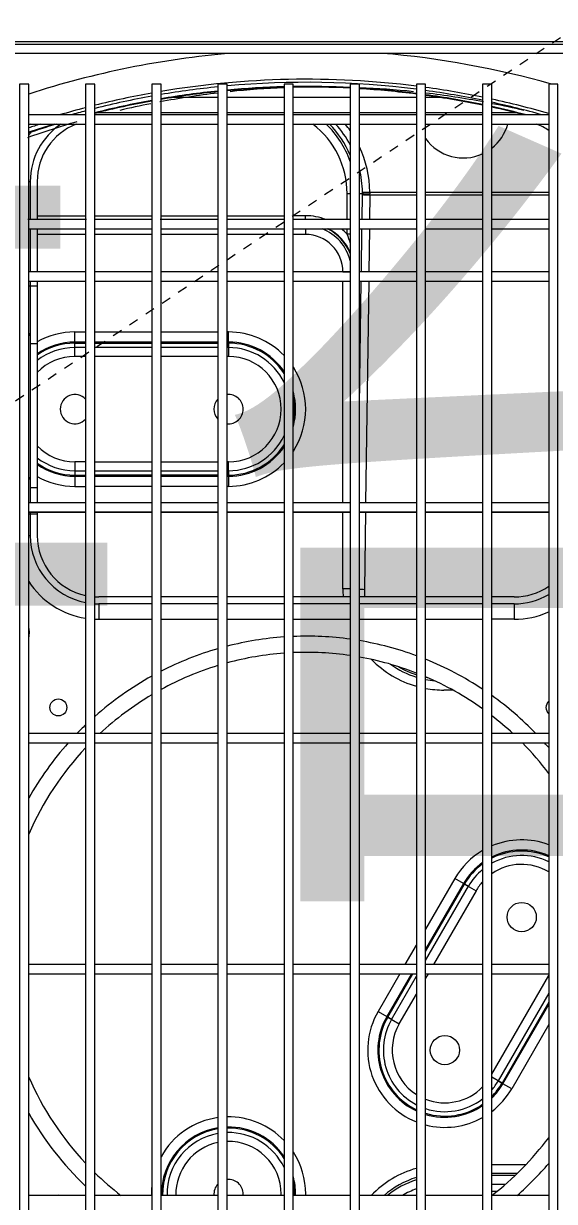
# Model space of a CAD drawing. Header units: millimetres. Extents: x 147619 to 200208, y -27981 to 8299.
# Drawn here: x 166958 to 167130.5, y -586.3 to -203.8 of the extents above; entities that cross this region are included whole.
import ezdxf

# ---------------------------------------------------------------- set-up
doc = ezdxf.new("R2010")
doc.units = ezdxf.units.MM
doc.linetypes.add('Dash', pattern=[6.35, 3.175, -3.175])
for name, color, linetype, lineweight in [('0-1', 7, 'Continuous', 5), ('A-DETL-WIDE', 7, 'Continuous', 80), ('G-IMPT', 7, 'Continuous', 5), ('M-EQPM', 7, 'Continuous', 5), ('M-EQPM-3', 7, 'Continuous', 80)]:
    doc.layers.add(name, color=color, linetype=linetype, lineweight=lineweight)
for name, color, linetype, lineweight, true_color in [('0-2', 7, 'Continuous', 5, 0x515151), ('G-ANNO-TEXT-1', 7, 'Continuous', 5, 0x515151), ('G-IMPT-2', 7, 'Continuous', 5, 0x666666), ('M-EQPM-HDLN-1', 7, 'Dash', 5, 0x515151)]:
    doc.layers.add(name, color=color, linetype=linetype, lineweight=lineweight, true_color=true_color)
doc.styles.add('黑体', font='', dxfattribs={"height": 200})
doc.styles.get('黑体').set_extended_font_data('SimHei')

# ---------------------------------------------------------------- blocks, each defined once
blk = doc.blocks.new('TJ空调外机 - TJ空调外机1800_1200-1400100-10-003 三层空调通风平面图')
at = {"layer": 'M-EQPM-HDLN-1'}
blk.add_line((900, 600), (-900, -600), dxfattribs=at)
blk = doc.blocks.new('YXQH_AR_B9-20_rvt-1-10-003 三层空调通风平面图')
at = {"layer": '0-2'}
blk.add_blockref('TJ空调外机 - TJ空调外机1800_1200-1400100-10-003 三层空调通风平面图', (166560.01, -590.02), dxfattribs=at)
at = {"layer": 'G-ANNO-TEXT-1', "insert": (166726.3, -267.29), "char_height": 200, "width": 737.5525, "attachment_point": 1, "style": '黑体'}
blk.add_mtext('平台', dxfattribs=at)
blk = doc.blocks.new('RUXYQ14BA - top_dwg-2991071-10-003 三层空调通风平面图')
at = {"layer": 'G-IMPT'}
for p, q in [((1303.1, 223.41), (893.27, 223.41)), ((1021.47, 203.41), (1002.97, 203.41)), ((1042.96, 203.41), (1024.47, 203.41)), ((1042.96, 204.07), (1025.72, 204.07)), ((1064.45, 204.07), (1045.96, 204.07)), ((1064.45, 203.41), (1045.96, 203.41)), ((1085.94, 204.07), (1067.45, 204.07)), ((1085.94, 203.41), (1067.45, 203.41)), ((1107.43, 204.07), (1088.94, 204.07)), ((1107.43, 203.41), (1088.94, 203.41)), ((1128.92, 204.07), (1110.43, 204.07)), ((1128.92, 203.41), (1110.43, 203.41)), ((1150.42, 204.07), (1131.92, 204.07)), ((1150.42, 203.41), (1131.92, 203.41)), ((1160.66, 204.07), (1153.41, 204.07)), ((1171.91, 203.41), (1153.41, 203.41)), ((1002.97, 200.42), (1021.47, 200.42)), ((1024.47, 200.42), (1042.96, 200.42)), ((1045.96, 200.42), (1064.45, 200.42)), ((1067.45, 200.42), (1085.94, 200.42)), ((1088.94, 200.42), (1107.43, 200.42)), ((1110.43, 200.42), (1128.92, 200.42)), ((1131.92, 200.42), (1150.42, 200.42)), ((1153.41, 200.42), (1171.91, 200.42)), ((1003.47, 181.83), (1003.47, 169.43)), ((1005.72, 181.83), (1005.72, 169.43)), ((1021.47, 169.43), (1002.97, 169.43)), ((1042.96, 169.43), (1024.47, 169.43)), ((1064.45, 169.43), (1045.96, 169.43)), ((1085.94, 169.43), (1067.45, 169.43)), ((1107.43, 169.43), (1088.94, 169.43)), ((1128.92, 169.43), (1110.43, 169.43)), ((1150.42, 169.43), (1131.92, 169.43)), ((1171.91, 169.43), (1153.41, 169.43)), ((1002.97, 166.43), (1021.47, 166.43)), ((1003.47, 166.43), (1003.47, 152.43)), ((1005.72, 166.43), (1005.72, 152.43)), ((1024.47, 166.43), (1042.96, 166.43)), ((1045.96, 166.43), (1064.45, 166.43)), ((1067.45, 166.43), (1085.94, 166.43)), ((1088.94, 166.43), (1107.43, 166.43)), ((1110.43, 166.43), (1128.92, 166.43)), ((1131.92, 166.43), (1150.42, 166.43)), ((1153.41, 166.43), (1171.91, 166.43)), ((1021.47, 152.43), (1002.97, 152.43)), ((1002.97, 149.44), (1021.47, 149.44)), ((1042.96, 152.43), (1024.47, 152.43)), ((1024.47, 149.44), (1042.96, 149.44)), ((1064.45, 152.43), (1045.96, 152.43)), ((1045.96, 149.44), (1064.45, 149.44)), ((1085.94, 152.43), (1067.45, 152.43)), ((1067.45, 149.44), (1085.94, 149.44)), ((1107.43, 152.43), (1088.94, 152.43)), ((1088.94, 149.44), (1107.43, 149.44)), ((1128.92, 152.43), (1110.43, 152.43)), ((1110.43, 149.44), (1128.92, 149.44)), ((1150.42, 152.43), (1131.92, 152.43)), ((1131.92, 149.44), (1150.42, 149.44)), ((1171.91, 152.43), (1153.41, 152.43)), ((1153.41, 149.44), (1171.91, 149.44)), ((1021.47, 127.86), (1018, 127.86)), ((1042.96, 127.86), (1024.47, 127.86)), ((1064.45, 127.86), (1045.96, 127.86)), ((1067.9, 127.86), (1067.45, 127.86)), ((1018, 87.87), (1021.47, 87.87)), ((1024.47, 87.87), (1042.96, 87.87)), ((1045.96, 87.87), (1064.45, 87.87)), ((1067.45, 87.87), (1067.9, 87.87)), ((1021.47, 77.46), (1002.97, 77.46)), ((1042.96, 77.46), (1024.47, 77.46)), ((1064.45, 77.46), (1045.96, 77.46)), ((1085.94, 77.46), (1067.45, 77.46)), ((1107.43, 77.46), (1088.94, 77.46)), ((1128.92, 77.46), (1110.43, 77.46)), ((1150.42, 77.46), (1131.92, 77.46)), ((1171.91, 77.46), (1153.41, 77.46)), ((1002.97, 74.47), (1021.47, 74.47)), ((1024.47, 74.47), (1042.96, 74.47)), ((1045.96, 74.47), (1064.45, 74.47)), ((1067.45, 74.47), (1085.94, 74.47)), ((1088.94, 74.47), (1107.43, 74.47)), ((1110.43, 74.47), (1128.92, 74.47)), ((1131.92, 74.47), (1150.42, 74.47)), ((1153.41, 74.47), (1171.91, 74.47)), ((1042.96, 46.88), (1025.72, 46.88)), ((1064.45, 46.88), (1045.96, 46.88)), ((1085.94, 46.88), (1067.45, 46.88)), ((1107.43, 46.88), (1088.94, 46.88)), ((1128.92, 46.88), (1110.43, 46.88)), ((1150.42, 46.88), (1131.92, 46.88)), ((1160.66, 46.88), (1153.41, 46.88)), ((1042.96, 44.63), (1025.72, 44.63)), ((1064.45, 44.63), (1045.96, 44.63)), ((1085.94, 44.63), (1067.45, 44.63)), ((1107.43, 44.63), (1088.94, 44.63)), ((1128.92, 44.63), (1110.43, 44.63)), ((1150.42, 44.63), (1131.92, 44.63)), ((1160.66, 44.63), (1153.41, 44.63)), ((1021.47, 2.49), (1002.97, 2.49)), ((1042.96, 2.49), (1024.47, 2.49)), ((1064.45, 2.49), (1045.96, 2.49)), ((1085.94, 2.49), (1067.45, 2.49)), ((1107.43, 2.49), (1088.94, 2.49)), ((1128.92, 2.49), (1110.43, 2.49)), ((1150.42, 2.49), (1131.92, 2.49)), ((1171.91, 2.49), (1153.41, 2.49)), ((1002.97, -0.5), (1021.47, -0.5)), ((1024.47, -0.5), (1042.96, -0.5)), ((1045.96, -0.5), (1064.45, -0.5)), ((1067.45, -0.5), (1085.94, -0.5)), ((1088.94, -0.5), (1107.43, -0.5)), ((1110.43, -0.5), (1128.92, -0.5)), ((1131.92, -0.5), (1150.42, -0.5)), ((1153.41, -0.5), (1171.91, -0.5)), ((1131.92, -71.12), (1145.81, -47.07)), ((1021.47, -72.48), (1002.97, -72.48)), ((1042.96, -72.48), (1024.47, -72.48)), ((1064.45, -72.48), (1045.96, -72.48)), ((1085.94, -72.48), (1067.45, -72.48)), ((1107.43, -72.48), (1088.94, -72.48)), ((1128.92, -72.48), (1110.43, -72.48)), ((1150.42, -72.48), (1131.92, -72.48)), ((1171.91, -72.48), (1153.41, -72.48)), ((1002.97, -75.47), (1021.47, -75.47)), ((1024.47, -75.47), (1042.96, -75.47)), ((1045.96, -75.47), (1064.45, -75.47)), ((1067.45, -75.47), (1085.94, -75.47)), ((1088.94, -75.47), (1107.43, -75.47)), ((1110.43, -75.47), (1128.92, -75.47)), ((1120.86, -90.28), (1128.92, -76.31)), ((1131.92, -75.47), (1150.42, -75.47)), ((1153.41, -75.47), (1171.91, -75.47)), ((1171.91, -81.83), (1155.48, -110.28)), ((1153.41, -140.26), (1161.72, -140.26)), ((1021.47, -147.45), (1002.97, -147.45)), ((1042.96, -147.45), (1024.47, -147.45)), ((1064.45, -147.45), (1045.96, -147.45)), ((1085.94, -147.45), (1067.45, -147.45)), ((1107.43, -147.45), (1088.94, -147.45)), ((1128.92, -147.45), (1110.43, -147.45)), ((1150.42, -147.45), (1131.92, -147.45)), ((1171.91, -147.45), (1153.41, -147.45))]:
    blk.add_line(p, q, dxfattribs=at)
at = {"layer": 'G-IMPT', "flags": 128}
for points in [[(999.98, 213.41), (999.98, -361.36), (1002.97, -361.36), (1002.97, 213.41)], [(1021.47, 213.41), (1021.47, -361.36), (1024.47, -361.36), (1024.47, 213.41)], [(1042.96, 213.41), (1042.96, -361.36), (1045.96, -361.36), (1045.96, 213.41)], [(1064.45, 213.41), (1064.45, -361.36), (1067.45, -361.36), (1067.45, 213.41)], [(1085.94, 213.41), (1085.94, -361.36), (1088.94, -361.36), (1088.94, 213.41)], [(1110.43, 213.41), (1107.43, 213.41), (1107.43, -361.36), (1110.43, -361.36)], [(1131.92, 213.41), (1128.92, 213.41), (1128.92, -361.36), (1131.92, -361.36)], [(1153.41, 213.41), (1150.42, 213.41), (1150.42, -361.36), (1153.41, -361.36)], [(1174.91, 213.41), (1171.91, 213.41), (1171.91, -361.36), (1174.91, -361.36)]]:
    blk.add_lwpolyline(points, close=True, dxfattribs=at)
for points in [[(1003.47, 149.44), (1003.47, 147.91), (1003.47, 129.06), (1003.47, 82.37), (1003.47, 77.46)], [(1005.72, 149.44), (1005.72, 147.91), (1005.72, 129.06), (1005.72, 82.37), (1005.72, 77.46)], [(1003.47, 74.47), (1003.47, 73.8), (1003.47, 66.87)], [(1005.72, 74.47), (1005.72, 73.8), (1005.72, 66.87)]]:
    blk.add_lwpolyline(points, dxfattribs=at)
at = {"layer": 'G-IMPT'}
for centre, radius in [((1012.61, 11), 2.75), ((1163.12, -57.07), 4.75), ((1163.12, -57.07), 4.75), ((1138.17, -100.28), 4.75), ((1138.17, -100.28), 4.75)]:
    blk.add_circle(centre, radius, dxfattribs=at)
for centre, radius, start, end in [((1093.23, -68.44), 292.88, 94.8137, 107.949), ((1093.23, -68.44), 292.88, 74.2264, 85.1863), ((1093.23, -68.44), 281.09, 95.8772, 99.6824), ((1093.23, -68.44), 280.89, 95.8814, 99.6893), ((1093.23, -68.44), 281.09, 91.4863, 95.263), ((1093.23, -68.44), 280.89, 91.4874, 95.2668), ((1093.23, -68.44), 281.09, 87.1042, 90.8749), ((1093.23, -68.44), 280.89, 87.1021, 90.8755), ((1093.23, -68.44), 281.09, 82.705, 86.492), ((1093.23, -68.44), 280.89, 82.6998, 86.4895), ((1093.23, -68.44), 281.09, 100.303, 104.1608), ((1093.23, -68.44), 280.89, 100.3105, 104.1711), ((1093.23, -68.44), 281.09, 78.262, 82.0883), ((1093.23, -68.44), 280.89, 78.2536, 82.0826), ((1025.72, 181.83), 22.24, 90, 91.5474), ((1093.23, -68.44), 281.09, 75.277, 77.637), ((1093.23, -68.44), 280.89, 75.433, 77.628), ((1160.66, 181.83), 22.24, 88.1969, 90), ((1093.23, -68.44), 280.89, 106.828, 108.7434), ((1093.23, -68.44), 281.09, 106.9623, 108.7296), ((1025.72, 181.83), 22.24, 123.2991, 180), ((1025.72, 181.83), 19.99, 111.5893, 180), ((1077.89, 177.88), 31.33, 19.4353, 46.0078), ((1144.17, 204.42), 14.99, 308.0731, 344.5217), ((1144.17, 204.42), 14.99, 308.0731, 344.5217), ((1160.66, 181.83), 19.99, 55.7711, 68.4107), ((1144.17, 204.42), 14.99, 215.2475, 294.6243), ((1144.17, 204.42), 14.99, 215.2475, 294.6243), ((1092.89, 152.44), 14.99, 14.0078, 68.9277), ((1018, 107.87), 19.99, 90, 127.8733), ((1067.9, 107.87), 19.99, 25.4851, 90), ((1018, 107.87), 4.75, 43.0404, 316.9596), ((1018, 107.87), 4.75, 43.0404, 316.9596), ((1067.9, 107.87), 4.75, 136.5093, 223.4907), ((1067.9, 107.87), 4.75, 136.5093, 223.4907), ((1067.9, 107.87), 4.75, 0, 95.3884), ((1067.9, 107.87), 4.75, 0, 95.3884), ((1067.9, 107.87), 4.75, 264.6116, 0), ((1067.9, 107.87), 4.75, 264.6116, 0), ((1067.9, 107.87), 19.99, 270, 334.5149), ((1018, 107.87), 19.99, 232.1267, 270), ((1025.72, 66.87), 22.24, 180, 258.9882), ((1025.72, 66.87), 19.99, 180, 257.7311), ((1160.66, 66.87), 19.99, 270, 304.2289), ((1025.72, 66.87), 19.99, 266.4167, 270), ((1160.66, 66.87), 22.24, 270, 300.3724), ((1025.72, 66.87), 22.24, 266.7794, 270), ((998.23, 35.38), 5, 0, 18.1949), ((998.23, 35.38), 5, 341.8051, 0), ((1093.19, -69.57), 98.46, 94.221, 105.1544), ((1093.19, -69.57), 98.46, 81.6818, 92.4729), ((1093.19, -69.57), 98.46, 68.7189, 79.914), ((1093.19, -69.57), 98.46, 106.9704, 118.6655), ((1137.87, 49.48), 29.99, 234.6558, 252.6504), ((1093.19, -69.57), 98.46, 54.4637, 66.8337), ((1137.87, 49.48), 29.99, 258.5682, 264.2038), ((1093.19, -69.57), 98.46, 120.674, 132.95), ((1173.77, 11), 2.75, 132.565, 227.435), ((1093.19, -69.57), 98.46, 47.05, 52.2893), ((1093.19, -69.57), 98.46, 136.7546, 156.383), ((1093.19, -69.57), 98.46, 36.9183, 44.5468), ((1163.12, -57.07), 19.99, 63.9244, 119.0415), ((1163.12, -57.07), 19.99, 129.4528, 150), ((1138.17, -100.28), 19.99, 150, 242.4515), ((1093.19, -69.57), 98.46, 203.617, 223.2454), ((1138.17, -100.28), 19.99, 319.6851, 330), ((1138.17, -100.28), 19.99, 251.79, 307.7705), ((1067.9, -147.03), 19.99, 99.9217, 181.1835), ((1067.9, -147.03), 19.99, 25.4851, 91.278), ((1093.19, -69.57), 98.46, 307.7308, 323.0817), ((1093.19, -69.57), 98.46, 225.7357, 232.2692), ((1067.9, -147.03), 4.75, 136.5093, 184.9891), ((1067.9, -147.03), 4.75, 136.5093, 184.9891), ((1067.9, -147.03), 4.75, 0, 95.3884), ((1067.9, -147.03), 4.75, 0, 95.3884), ((1137.87, -170.25), 29.99, 107.3496, 130.4861), ((1012.61, -150.15), 2.75, 79.8641, 100.1359), ((1067.9, -147.03), 4.75, 355.0109, 0), ((1067.9, -147.03), 4.75, 355.0109, 0)]:
    blk.add_arc(centre, radius, start, end, dxfattribs=at)
at = {"layer": 'G-IMPT-2'}
for p, q in [((1064.45, 209.07), (1049.8, 209.07)), ((1085.94, 209.07), (1067.45, 209.07)), ((1107.43, 209.07), (1088.94, 209.07)), ((1128.92, 209.07), (1110.43, 209.07)), ((1136.67, 209.07), (1131.92, 209.07)), ((1025.72, 204.21), (1025.72, 204.07)), ((1160.66, 204.23), (1160.66, 204.07)), ((1003.5, 200.42), (1002.97, 200.24)), ((1002.97, 181.83), (1003.47, 181.83)), ((1111.28, 169.43), (1111.39, 177.52)), ((1113.81, 178.37), (1128.92, 178.37)), ((1131.92, 178.37), (1150.42, 178.37)), ((1150.42, 177.39), (1131.92, 177.39)), ((1153.41, 178.37), (1171.91, 178.37)), ((1171.91, 177.39), (1153.41, 177.39)), ((1005.72, 170.69), (1021.47, 170.69)), ((1024.47, 170.69), (1042.96, 170.69)), ((1045.96, 170.69), (1064.45, 170.69)), ((1067.45, 170.69), (1085.94, 170.69)), ((1021.47, 164.59), (1005.72, 164.59)), ((1042.96, 164.59), (1024.47, 164.59)), ((1064.45, 164.59), (1045.96, 164.59)), ((1085.94, 164.59), (1067.45, 164.59)), ((1111.04, 152.43), (1111.24, 166.43)), ((1113.65, 166.43), (1113.46, 152.43)), ((1105.04, 77.46), (1105.04, 149.44)), ((1110.43, 108.98), (1111, 149.44)), ((1113.42, 149.44), (1112.41, 77.46)), ((1024.47, 132.94), (1042.96, 132.94)), ((1045.96, 132.94), (1064.45, 132.94)), ((1005.72, 129.06), (1003.47, 129.06)), ((1042.96, 129.65), (1024.47, 129.65)), ((1024.47, 129.3), (1042.96, 129.3)), ((1064.45, 129.65), (1045.96, 129.65)), ((1045.96, 129.3), (1064.45, 129.3)), ((1042.96, 124.97), (1024.47, 124.97)), ((1064.45, 124.97), (1045.96, 124.97)), ((1024.47, 90.76), (1042.96, 90.76)), ((1045.96, 90.76), (1064.45, 90.76)), ((1042.96, 86.43), (1024.47, 86.43)), ((1024.47, 86.08), (1042.96, 86.08)), ((1064.45, 86.43), (1045.96, 86.43)), ((1045.96, 86.08), (1064.45, 86.08)), ((1005.72, 82.37), (1003.47, 82.37)), ((1042.96, 82.8), (1024.47, 82.8)), ((1064.45, 82.8), (1045.96, 82.8)), ((1112.36, 74.47), (1112.01, 49.35)), ((1002.97, 66.87), (1003.47, 66.87)), ((1045.96, 39.63), (1064.45, 39.63)), ((1067.45, 39.63), (1085.94, 39.63)), ((1088.94, 39.63), (1107.43, 39.63)), ((1110.43, 39.63), (1128.92, 39.63)), ((1131.92, 39.63), (1150.42, 39.63)), ((1140.72, 16.65), (1137.87, 16.65)), ((1144.26, -46.18), (1131.92, -67.54)), ((1125.28, -72.48), (1128.92, -66.15)), ((1127.34, -75.47), (1119.31, -89.39)), ((1132.74, -75.47), (1131.92, -76.89)), ((1153.41, -108.09), (1171.91, -76.06)), ((1153.41, -137.43), (1164.54, -137.43)), ((1160.96, -141), (1153.41, -141)), ((1153.41, -143.79), (1157.9, -143.79)), ((1155.02, -146.2), (1153.41, -146.2))]:
    blk.add_line(p, q, dxfattribs=at)
at = {"layer": 'G-IMPT-2', "flags": 128}
for points in [[(893.27, 223.41), (893.27, 227.21), (1303.1, 227.21), (1303.1, 223.41)], [(1106.38, 169.43), (1106.38, 177.88), (1107.43, 177.88)], [(1110.43, 177.88), (1111.4, 177.88), (1111.4, 178.34), (1113.81, 178.37), (1113.81, 177.8)], [(1128.92, 177.39), (1113.81, 177.39), (1113.7, 169.43)], [(1092.89, 169.43), (1092.89, 170.69), (1088.94, 170.69)], [(1092.89, 166.43), (1092.89, 164.59), (1088.94, 164.59)], [(1107.43, 164.73), (1106.38, 164.73), (1106.38, 166.43)], [(1105.04, 152.43), (1105.04, 152.44), (1107.45, 152.44)], [(1002.97, 147.91), (1003.47, 147.91), (1005.72, 147.91)], [(1018, 127.86), (1018, 129.65), (1018, 132.94), (1021.47, 132.94)], [(1067.9, 127.86), (1067.9, 129.65), (1067.9, 132.94), (1067.45, 132.94)], [(1021.47, 129.65), (1018, 129.65), (1018, 129.3)], [(1021.47, 124.97), (1018, 124.97), (1018, 129.3), (1021.47, 129.3)], [(1067.9, 129.3), (1067.9, 129.65), (1067.45, 129.65)], [(1067.45, 129.3), (1067.9, 129.3), (1067.9, 124.97), (1067.45, 124.97)], [(1021.47, 90.76), (1018, 90.76), (1018, 86.43), (1021.47, 86.43)], [(1067.45, 86.43), (1067.9, 86.43), (1067.9, 90.76), (1067.45, 90.76)], [(1018, 87.87), (1018, 86.08), (1018, 82.8), (1021.47, 82.8)], [(1018, 86.43), (1018, 86.08), (1021.47, 86.08)], [(1067.9, 87.87), (1067.9, 86.08), (1067.9, 82.8), (1067.45, 82.8)], [(1067.45, 86.08), (1067.9, 86.08), (1067.9, 86.43)], [(1005.72, 73.8), (1003.47, 73.8), (1002.97, 73.8)], [(1107.43, 49.48), (1105.04, 49.48), (1105.04, 74.47)], [(1025.72, 44.63), (1025.72, 39.63), (1042.96, 39.63)], [(1160.66, 44.63), (1160.66, 39.63), (1153.41, 39.63)], [(1131.92, -68.23), (1144.56, -46.35), (1144.26, -46.18), (1141.41, -44.53), (1131.92, -60.96)], [(1145.81, -47.07), (1144.56, -46.35), (1148.31, -48.51), (1134.47, -72.48)], [(1123.54, -75.47), (1116.46, -87.75), (1119.31, -89.39), (1119.61, -89.56), (1127.74, -75.47)], [(1120.86, -90.28), (1119.61, -89.56), (1123.36, -91.73), (1128.92, -82.08)], [(1171.91, -84.72), (1156.73, -111), (1157.03, -111.17)], [(1171.91, -91.99), (1159.88, -112.82), (1157.03, -111.17), (1171.91, -85.41)], [(1155.48, -110.28), (1156.73, -111), (1153.41, -109.08)]]:
    blk.add_lwpolyline(points, dxfattribs=at)
at = {"layer": 'G-IMPT-2'}
for centre, radius, start, end in [((1093.23, -68.44), 283.44, 82.7659, 99.6013), ((1093.23, -68.44), 283.44, 100.2166, 104.0409), ((1093.23, -68.44), 282.44, 95.8489, 99.6356), ((1093.23, -68.44), 282.44, 82.7401, 95.2377), ((1093.23, -68.44), 283.44, 78.3608, 82.1544), ((1093.23, -68.44), 282.44, 78.319, 82.1264), ((1093.23, -68.44), 282.44, 100.2532, 104.0916), ((1093.23, -68.44), 283.44, 73.8847, 77.7412), ((1093.23, -68.44), 282.44, 74.2667, 77.6971), ((1093.23, -68.44), 283.44, 104.6666, 106.4353), ((1093.23, -68.44), 282.44, 104.7197, 105.7333), ((1093.23, -68.44), 282.44, 107.8398, 108.6366), ((1077.89, 177.88), 28.49, 0, 52.2886), ((1077.89, 177.88), 32.06, 22.8664, 44.6644), ((1077.89, 177.88), 33.51, 28.163, 42.2669), ((1077.89, 177.88), 35.92, 34.6773, 38.8579), ((1025.72, 181.83), 27.24, 144.177, 146.6015), ((1077.89, 177.88), 35.92, 0.7849, 25.0623), ((1077.89, 177.88), 33.51, 0.7849, 13.8082), ((1092.89, 152.44), 18.25, 68.5796, 90), ((1092.89, 152.44), 12.16, 0, 90), ((1092.89, 152.44), 15.73, 22.3389, 62.8168), ((1092.89, 152.44), 15.84, 23.2747, 62.0628), ((1092.89, 152.44), 18.25, 42.3168, 50.0509), ((1080.41, 153.41), 28.33, 16.7332, 23.5451), ((1018, 107.87), 25.07, 90, 119.3113), ((1067.9, 107.87), 25.07, 43.9592, 90), ((1018, 107.87), 21.78, 90, 124.2976), ((1018, 107.87), 21.43, 90, 124.9313), ((1067.9, 107.87), 21.78, 34.0499, 90), ((1067.9, 107.87), 21.43, 32.6549, 90), ((1018, 107.87), 17.11, 90, 135.8465), ((1067.9, 107.87), 17.11, 270, 90), ((1067.9, 107.87), 25.07, 327.0819, 32.9181), ((1067.9, 107.87), 21.78, 345.0675, 14.9325), ((1067.9, 107.87), 21.43, 349.0638, 10.9362), ((1018, 107.87), 17.11, 224.1535, 270), ((1067.9, 107.87), 21.43, 270, 327.3451), ((1067.9, 107.87), 21.78, 270, 325.9501), ((1018, 107.87), 21.43, 235.0687, 270), ((1018, 107.87), 21.78, 235.7024, 270), ((1067.9, 107.87), 25.07, 270, 316.0408), ((1018, 107.87), 25.07, 240.6887, 270), ((1025.72, 66.87), 27.24, 213.3985, 261.0273), ((1137.87, 49.48), 32.83, 180, 184.5411), ((1025.72, 66.87), 27.24, 267.3708, 270), ((1160.66, 66.87), 27.24, 270, 294.3836), ((1093.19, -69.57), 103.71, 94.0071, 104.3706), ((1093.19, -69.57), 103.71, 82.1055, 92.3477), ((1093.19, -69.57), 103.71, 69.8439, 80.4293), ((1093.19, -69.57), 103.71, 106.0877, 117.0921), ((1137.87, 49.48), 32.83, 224.2121, 254.1916), ((1137.87, 49.48), 29.25, 239.6167, 252.2004), ((1093.19, -69.57), 103.71, 56.5089, 68.0687), ((1093.19, -69.57), 103.71, 118.9691, 131.5023), ((1137.87, 49.48), 29.25, 258.2771, 259.2429), ((1137.87, 49.48), 32.83, 259.5681, 270), ((1093.19, -69.57), 103.71, 44.02, 54.4986), ((1093.19, -69.57), 103.71, 133.7542, 135.98), ((1093.19, -69.57), 103.71, 138.2413, 150.4446), ((1093.19, -69.57), 103.71, 40.6207, 41.7587), ((1163.12, -57.07), 25.07, 69.4812, 112.7745), ((1163.12, -57.07), 25.07, 120.4455, 150), ((1163.12, -57.07), 21.78, 66.2058, 116.4597), ((1163.12, -57.07), 21.43, 65.797, 116.9213), ((1163.12, -57.07), 21.78, 125.6793, 150), ((1163.12, -57.07), 21.43, 126.3467, 150), ((1163.12, -57.07), 17.11, 59.0891, 124.5642), ((1163.12, -57.07), 17.11, 137.9561, 150), ((1138.17, -100.28), 25.07, 150, 248.3578), ((1138.17, -100.28), 21.78, 150, 244.8803), ((1138.17, -100.28), 21.43, 150, 244.4456), ((1138.17, -100.28), 17.11, 150, 237.2812), ((1138.17, -100.28), 17.11, 248.5792, 315.7104), ((1138.17, -100.28), 21.43, 315.3306, 330), ((1138.17, -100.28), 21.78, 314.4165, 330), ((1138.17, -100.28), 25.07, 307.4477, 330), ((1138.17, -100.28), 21.43, 253.0543, 304.839), ((1138.17, -100.28), 21.78, 253.3316, 304.2074), ((1093.19, -69.57), 103.71, 209.5554, 226.2458), ((1067.9, -147.03), 25.07, 97.8974, 151.0471), ((1067.9, -147.03), 25.07, 43.9592, 91.0191), ((1138.17, -100.28), 25.07, 255.5701, 299.237), ((1067.9, -147.03), 21.78, 99.0995, 181.0863), ((1067.9, -147.03), 21.43, 99.2478, 181.1038), ((1067.9, -147.03), 21.78, 34.0499, 91.173), ((1067.9, -147.03), 21.43, 32.6549, 91.1919), ((1067.9, -147.03), 17.11, 0, 91.4936), ((1067.9, -147.03), 17.11, 101.617, 181.3832), ((1067.9, -147.03), 25.07, 0, 32.9181), ((1093.19, -69.57), 103.71, 311.3339, 319.3793), ((1067.9, -147.03), 21.78, 0, 14.9325), ((1137.87, -170.25), 32.83, 105.8084, 135.988), ((1067.9, -147.03), 25.07, 174.0608, 180.9437), ((1067.9, -147.03), 21.43, 0, 10.9362), ((1137.87, -170.25), 29.25, 107.7996, 128.7705), ((1137.87, -170.25), 26.47, 109.7476, 120.4858), ((1067.9, -147.03), 17.11, 358.6168, 0), ((1067.9, -147.03), 21.43, 358.8962, 0), ((1067.9, -147.03), 21.78, 358.9137, 0), ((1067.9, -147.03), 25.07, 359.0563, 0)]:
    blk.add_arc(centre, radius, start, end, dxfattribs=at)
for centre, major_axis, ratio, start_param, end_param in [((1107.03, 178.37), (0, 16.29), 0.267949, 4.660029, 4.682182), ((1113.81, 177.52), (-2.5, 0.04), 0.052331, 0.262167, 1.571531), ((1113.81, 177.88), (-2.5, 0.02), 0.030201, 0.261922, 1.571041), ((1109.45, 178.37), (0, 18.79), 0.232318, 4.660029, 4.682182), ((998.48, 131.72), (-5, 0), 0.342874, 3.141593, 3.592619), ((998.48, 85.02), (5, 0), 0.342874, 0, 0.451027), ((1112.01, 49.48), (-2.5, 0.04), 0.052331, 0.887878, 1.571531), ((1137.87, 48.99), (0, 25.86), 0.999901, 1.556753, 1.652281)]:
    blk.add_ellipse(centre, major_axis=major_axis, ratio=ratio, start_param=start_param, end_param=end_param, dxfattribs=at)
blk = doc.blocks.new('RUXYQ14BA - top_dwg-V221-10-003 三层空调通风平面图')
at = {"layer": 'A-DETL-WIDE'}
blk.add_line((1105.04, 152.43), (1105.04, 152.44), dxfattribs=at)
at = {"layer": 'G-IMPT'}
for p, q in [((1303.1, 223.41), (893.27, 223.41)), ((1021.47, 203.41), (1002.97, 203.41)), ((1042.96, 203.41), (1024.47, 203.41)), ((1042.96, 204.07), (1025.72, 204.07)), ((1064.45, 204.07), (1045.96, 204.07)), ((1064.45, 203.41), (1045.96, 203.41)), ((1085.94, 204.07), (1067.45, 204.07)), ((1085.94, 203.41), (1067.45, 203.41)), ((1107.43, 204.07), (1088.94, 204.07)), ((1107.43, 203.41), (1088.94, 203.41)), ((1128.92, 204.07), (1110.43, 204.07)), ((1128.92, 203.41), (1110.43, 203.41)), ((1150.42, 204.07), (1131.92, 204.07)), ((1150.42, 203.41), (1131.92, 203.41)), ((1160.66, 204.07), (1153.41, 204.07)), ((1171.91, 203.41), (1153.41, 203.41)), ((1002.97, 200.42), (1021.47, 200.42)), ((1024.47, 200.42), (1042.96, 200.42)), ((1045.96, 200.42), (1064.45, 200.42)), ((1067.45, 200.42), (1085.94, 200.42)), ((1088.94, 200.42), (1107.43, 200.42)), ((1110.43, 200.42), (1128.92, 200.42)), ((1131.92, 200.42), (1150.42, 200.42)), ((1153.41, 200.42), (1171.91, 200.42)), ((1003.47, 181.83), (1003.47, 169.43)), ((1005.72, 181.83), (1005.72, 169.43)), ((1021.47, 169.43), (1002.97, 169.43)), ((1042.96, 169.43), (1024.47, 169.43)), ((1064.45, 169.43), (1045.96, 169.43)), ((1085.94, 169.43), (1067.45, 169.43)), ((1107.43, 169.43), (1088.94, 169.43)), ((1128.92, 169.43), (1110.43, 169.43)), ((1150.42, 169.43), (1131.92, 169.43)), ((1171.91, 169.43), (1153.41, 169.43)), ((1002.97, 166.43), (1021.47, 166.43)), ((1003.47, 166.43), (1003.47, 152.43)), ((1005.72, 166.43), (1005.72, 152.43)), ((1024.47, 166.43), (1042.96, 166.43)), ((1045.96, 166.43), (1064.45, 166.43)), ((1067.45, 166.43), (1085.94, 166.43)), ((1088.94, 166.43), (1107.43, 166.43)), ((1110.43, 166.43), (1128.92, 166.43)), ((1131.92, 166.43), (1150.42, 166.43)), ((1153.41, 166.43), (1171.91, 166.43)), ((1021.47, 152.43), (1002.97, 152.43)), ((1002.97, 149.44), (1021.47, 149.44)), ((1042.96, 152.43), (1024.47, 152.43)), ((1024.47, 149.44), (1042.96, 149.44)), ((1064.45, 152.43), (1045.96, 152.43)), ((1045.96, 149.44), (1064.45, 149.44)), ((1085.94, 152.43), (1067.45, 152.43)), ((1067.45, 149.44), (1085.94, 149.44)), ((1107.43, 152.43), (1088.94, 152.43)), ((1088.94, 149.44), (1107.43, 149.44)), ((1128.92, 152.43), (1110.43, 152.43)), ((1110.43, 149.44), (1128.92, 149.44)), ((1150.42, 152.43), (1131.92, 152.43)), ((1131.92, 149.44), (1150.42, 149.44)), ((1171.91, 152.43), (1153.41, 152.43)), ((1153.41, 149.44), (1171.91, 149.44)), ((1021.47, 127.86), (1018, 127.86)), ((1042.96, 127.86), (1024.47, 127.86)), ((1064.45, 127.86), (1045.96, 127.86)), ((1067.9, 127.86), (1067.45, 127.86)), ((1018, 87.87), (1021.47, 87.87)), ((1024.47, 87.87), (1042.96, 87.87)), ((1045.96, 87.87), (1064.45, 87.87)), ((1067.45, 87.87), (1067.9, 87.87)), ((1021.47, 77.46), (1002.97, 77.46)), ((1042.96, 77.46), (1024.47, 77.46)), ((1064.45, 77.46), (1045.96, 77.46)), ((1085.94, 77.46), (1067.45, 77.46)), ((1107.43, 77.46), (1088.94, 77.46)), ((1128.92, 77.46), (1110.43, 77.46)), ((1150.42, 77.46), (1131.92, 77.46)), ((1171.91, 77.46), (1153.41, 77.46)), ((1002.97, 74.47), (1021.47, 74.47)), ((1024.47, 74.47), (1042.96, 74.47)), ((1045.96, 74.47), (1064.45, 74.47)), ((1067.45, 74.47), (1085.94, 74.47)), ((1088.94, 74.47), (1107.43, 74.47)), ((1110.43, 74.47), (1128.92, 74.47)), ((1131.92, 74.47), (1150.42, 74.47)), ((1153.41, 74.47), (1171.91, 74.47)), ((1042.96, 46.88), (1025.72, 46.88)), ((1064.45, 46.88), (1045.96, 46.88)), ((1085.94, 46.88), (1067.45, 46.88)), ((1107.43, 46.88), (1088.94, 46.88)), ((1128.92, 46.88), (1110.43, 46.88)), ((1150.42, 46.88), (1131.92, 46.88)), ((1160.66, 46.88), (1153.41, 46.88)), ((1042.96, 44.63), (1025.72, 44.63)), ((1064.45, 44.63), (1045.96, 44.63)), ((1085.94, 44.63), (1067.45, 44.63)), ((1107.43, 44.63), (1088.94, 44.63)), ((1128.92, 44.63), (1110.43, 44.63)), ((1150.42, 44.63), (1131.92, 44.63)), ((1160.66, 44.63), (1153.41, 44.63)), ((1021.47, 2.49), (1002.97, 2.49)), ((1042.96, 2.49), (1024.47, 2.49)), ((1064.45, 2.49), (1045.96, 2.49)), ((1085.94, 2.49), (1067.45, 2.49)), ((1107.43, 2.49), (1088.94, 2.49)), ((1128.92, 2.49), (1110.43, 2.49)), ((1150.42, 2.49), (1131.92, 2.49)), ((1171.91, 2.49), (1153.41, 2.49)), ((1002.97, -0.5), (1021.47, -0.5)), ((1024.47, -0.5), (1042.96, -0.5)), ((1045.96, -0.5), (1064.45, -0.5)), ((1067.45, -0.5), (1085.94, -0.5)), ((1088.94, -0.5), (1107.43, -0.5)), ((1110.43, -0.5), (1128.92, -0.5)), ((1131.92, -0.5), (1150.42, -0.5)), ((1153.41, -0.5), (1171.91, -0.5)), ((1131.92, -71.12), (1145.81, -47.07)), ((1021.47, -72.48), (1002.97, -72.48)), ((1042.96, -72.48), (1024.47, -72.48)), ((1064.45, -72.48), (1045.96, -72.48)), ((1085.94, -72.48), (1067.45, -72.48)), ((1107.43, -72.48), (1088.94, -72.48)), ((1128.92, -72.48), (1110.43, -72.48)), ((1150.42, -72.48), (1131.92, -72.48)), ((1171.91, -72.48), (1153.41, -72.48)), ((1002.97, -75.47), (1021.47, -75.47)), ((1024.47, -75.47), (1042.96, -75.47)), ((1045.96, -75.47), (1064.45, -75.47)), ((1067.45, -75.47), (1085.94, -75.47)), ((1088.94, -75.47), (1107.43, -75.47)), ((1110.43, -75.47), (1128.92, -75.47)), ((1120.86, -90.28), (1128.92, -76.31)), ((1131.92, -75.47), (1150.42, -75.47)), ((1153.41, -75.47), (1171.91, -75.47)), ((1171.91, -81.83), (1155.48, -110.28)), ((1153.41, -140.26), (1161.72, -140.26)), ((1021.47, -147.45), (1002.97, -147.45)), ((1042.96, -147.45), (1024.47, -147.45)), ((1064.45, -147.45), (1045.96, -147.45)), ((1085.94, -147.45), (1067.45, -147.45)), ((1107.43, -147.45), (1088.94, -147.45)), ((1128.92, -147.45), (1110.43, -147.45)), ((1150.42, -147.45), (1131.92, -147.45)), ((1171.91, -147.45), (1153.41, -147.45))]:
    blk.add_line(p, q, dxfattribs=at)
at = {"layer": 'G-IMPT', "flags": 128}
for points in [[(999.98, 213.41), (999.98, -361.36), (1002.97, -361.36), (1002.97, 213.41)], [(1021.47, 213.41), (1021.47, -361.36), (1024.47, -361.36), (1024.47, 213.41)], [(1042.96, 213.41), (1042.96, -361.36), (1045.96, -361.36), (1045.96, 213.41)], [(1064.45, 213.41), (1064.45, -361.36), (1067.45, -361.36), (1067.45, 213.41)], [(1085.94, 213.41), (1085.94, -361.36), (1088.94, -361.36), (1088.94, 213.41)], [(1110.43, 213.41), (1107.43, 213.41), (1107.43, -361.36), (1110.43, -361.36)], [(1131.92, 213.41), (1128.92, 213.41), (1128.92, -361.36), (1131.92, -361.36)], [(1153.41, 213.41), (1150.42, 213.41), (1150.42, -361.36), (1153.41, -361.36)], [(1174.91, 213.41), (1171.91, 213.41), (1171.91, -361.36), (1174.91, -361.36)]]:
    blk.add_lwpolyline(points, close=True, dxfattribs=at)
for points in [[(1003.47, 149.44), (1003.47, 147.91), (1003.47, 129.06), (1003.47, 82.37), (1003.47, 77.46)], [(1005.72, 149.44), (1005.72, 147.91), (1005.72, 129.06), (1005.72, 82.37), (1005.72, 77.46)], [(1003.47, 74.47), (1003.47, 73.8), (1003.47, 66.87)], [(1005.72, 74.47), (1005.72, 73.8), (1005.72, 66.87)]]:
    blk.add_lwpolyline(points, dxfattribs=at)
at = {"layer": 'G-IMPT'}
for centre, radius in [((1012.61, 11), 2.75), ((1163.12, -57.07), 4.75), ((1163.12, -57.07), 4.75), ((1138.17, -100.28), 4.75), ((1138.17, -100.28), 4.75)]:
    blk.add_circle(centre, radius, dxfattribs=at)
for centre, radius, start, end in [((1093.23, -68.44), 292.88, 94.8137, 107.949), ((1093.23, -68.44), 292.88, 74.2264, 85.1863), ((1093.23, -68.44), 281.09, 95.8772, 99.6824), ((1093.23, -68.44), 280.89, 95.8814, 99.6893), ((1093.23, -68.44), 281.09, 91.4863, 95.263), ((1093.23, -68.44), 280.89, 91.4874, 95.2668), ((1093.23, -68.44), 281.09, 87.1042, 90.8749), ((1093.23, -68.44), 280.89, 87.1021, 90.8755), ((1093.23, -68.44), 281.09, 82.705, 86.492), ((1093.23, -68.44), 280.89, 82.6998, 86.4895), ((1093.23, -68.44), 281.09, 100.303, 104.1608), ((1093.23, -68.44), 280.89, 100.3105, 104.1711), ((1093.23, -68.44), 281.09, 78.262, 82.0883), ((1093.23, -68.44), 280.89, 78.2536, 82.0826), ((1025.72, 181.83), 22.24, 90, 91.5474), ((1093.23, -68.44), 281.09, 75.277, 77.637), ((1093.23, -68.44), 280.89, 75.433, 77.628), ((1160.66, 181.83), 22.24, 88.1969, 90), ((1093.23, -68.44), 280.89, 106.828, 108.7434), ((1093.23, -68.44), 281.09, 106.9623, 108.7296), ((1025.72, 181.83), 22.24, 123.2991, 180), ((1025.72, 181.83), 19.99, 111.5893, 180), ((1077.89, 177.88), 31.33, 19.4353, 46.0078), ((1144.17, 204.42), 14.99, 308.0731, 344.5217), ((1144.17, 204.42), 14.99, 308.0731, 344.5217), ((1160.66, 181.83), 19.99, 55.7711, 68.4107), ((1144.17, 204.42), 14.99, 215.2475, 294.6243), ((1144.17, 204.42), 14.99, 215.2475, 294.6243), ((1092.89, 152.44), 14.99, 14.0078, 68.9277), ((1018, 107.87), 19.99, 90, 127.8733), ((1067.9, 107.87), 19.99, 25.4851, 90), ((1018, 107.87), 4.75, 43.0404, 316.9596), ((1018, 107.87), 4.75, 43.0404, 316.9596), ((1067.9, 107.87), 4.75, 136.5093, 223.4907), ((1067.9, 107.87), 4.75, 136.5093, 223.4907), ((1067.9, 107.87), 4.75, 0, 95.3884), ((1067.9, 107.87), 4.75, 0, 95.3884), ((1067.9, 107.87), 4.75, 264.6116, 0), ((1067.9, 107.87), 4.75, 264.6116, 0), ((1067.9, 107.87), 19.99, 270, 334.5149), ((1018, 107.87), 19.99, 232.1267, 270), ((1025.72, 66.87), 22.24, 180, 258.9882), ((1025.72, 66.87), 19.99, 180, 257.7311), ((1160.66, 66.87), 19.99, 270, 304.2289), ((1025.72, 66.87), 19.99, 266.4167, 270), ((1160.66, 66.87), 22.24, 270, 300.3724), ((1025.72, 66.87), 22.24, 266.7794, 270), ((998.23, 35.38), 5, 0, 18.1949), ((998.23, 35.38), 5, 341.8051, 0), ((1093.19, -69.57), 98.46, 94.221, 105.1544), ((1093.19, -69.57), 98.46, 81.6818, 92.4729), ((1093.19, -69.57), 98.46, 68.7189, 79.914), ((1093.19, -69.57), 98.46, 106.9704, 118.6655), ((1137.87, 49.48), 29.99, 234.6558, 252.6504), ((1093.19, -69.57), 98.46, 54.4637, 66.8337), ((1137.87, 49.48), 29.99, 258.5682, 264.2038), ((1093.19, -69.57), 98.46, 120.674, 132.95), ((1173.77, 11), 2.75, 132.565, 227.435), ((1093.19, -69.57), 98.46, 47.05, 52.2893), ((1093.19, -69.57), 98.46, 136.7546, 156.383), ((1093.19, -69.57), 98.46, 36.9183, 44.5468), ((1163.12, -57.07), 19.99, 63.9244, 119.0415), ((1163.12, -57.07), 19.99, 129.4528, 150), ((1138.17, -100.28), 19.99, 150, 242.4515), ((1093.19, -69.57), 98.46, 203.617, 223.2454), ((1138.17, -100.28), 19.99, 319.6851, 330), ((1138.17, -100.28), 19.99, 251.79, 307.7705), ((1067.9, -147.03), 19.99, 99.9217, 181.1835), ((1067.9, -147.03), 19.99, 25.4851, 91.278), ((1093.19, -69.57), 98.46, 307.7308, 323.0817), ((1093.19, -69.57), 98.46, 225.7357, 232.2692), ((1067.9, -147.03), 4.75, 136.5093, 184.9891), ((1067.9, -147.03), 4.75, 136.5093, 184.9891), ((1067.9, -147.03), 4.75, 0, 95.3884), ((1067.9, -147.03), 4.75, 0, 95.3884), ((1137.87, -170.25), 29.99, 107.3496, 130.4861), ((1012.61, -150.15), 2.75, 79.8641, 100.1359), ((1067.9, -147.03), 4.75, 355.0109, 0), ((1067.9, -147.03), 4.75, 355.0109, 0)]:
    blk.add_arc(centre, radius, start, end, dxfattribs=at)
at = {"layer": 'G-IMPT-2'}
for p, q in [((1064.45, 209.07), (1049.8, 209.07)), ((1085.94, 209.07), (1067.45, 209.07)), ((1107.43, 209.07), (1088.94, 209.07)), ((1128.92, 209.07), (1110.43, 209.07)), ((1136.67, 209.07), (1131.92, 209.07)), ((1025.72, 204.21), (1025.72, 204.07)), ((1160.66, 204.23), (1160.66, 204.07)), ((1003.5, 200.42), (1002.97, 200.24)), ((1002.97, 181.83), (1003.47, 181.83)), ((1111.28, 169.43), (1111.39, 177.52)), ((1113.81, 178.37), (1128.92, 178.37)), ((1131.92, 178.37), (1150.42, 178.37)), ((1150.42, 177.39), (1131.92, 177.39)), ((1153.41, 178.37), (1171.91, 178.37)), ((1171.91, 177.39), (1153.41, 177.39)), ((1005.72, 170.69), (1021.47, 170.69)), ((1024.47, 170.69), (1042.96, 170.69)), ((1045.96, 170.69), (1064.45, 170.69)), ((1067.45, 170.69), (1085.94, 170.69)), ((1021.47, 164.59), (1005.72, 164.59)), ((1042.96, 164.59), (1024.47, 164.59)), ((1064.45, 164.59), (1045.96, 164.59)), ((1085.94, 164.59), (1067.45, 164.59)), ((1111.04, 152.43), (1111.24, 166.43)), ((1113.65, 166.43), (1113.46, 152.43)), ((1105.04, 77.46), (1105.04, 149.44)), ((1110.43, 108.98), (1111, 149.44)), ((1113.42, 149.44), (1112.41, 77.46)), ((1024.47, 132.94), (1042.96, 132.94)), ((1045.96, 132.94), (1064.45, 132.94)), ((1005.72, 129.06), (1003.47, 129.06)), ((1042.96, 129.65), (1024.47, 129.65)), ((1024.47, 129.3), (1042.96, 129.3)), ((1064.45, 129.65), (1045.96, 129.65)), ((1045.96, 129.3), (1064.45, 129.3)), ((1042.96, 124.97), (1024.47, 124.97)), ((1064.45, 124.97), (1045.96, 124.97)), ((1024.47, 90.76), (1042.96, 90.76)), ((1045.96, 90.76), (1064.45, 90.76)), ((1042.96, 86.43), (1024.47, 86.43)), ((1024.47, 86.08), (1042.96, 86.08)), ((1064.45, 86.43), (1045.96, 86.43)), ((1045.96, 86.08), (1064.45, 86.08)), ((1005.72, 82.37), (1003.47, 82.37)), ((1042.96, 82.8), (1024.47, 82.8)), ((1064.45, 82.8), (1045.96, 82.8)), ((1112.36, 74.47), (1112.01, 49.35)), ((1002.97, 66.87), (1003.47, 66.87)), ((1045.96, 39.63), (1064.45, 39.63)), ((1067.45, 39.63), (1085.94, 39.63)), ((1088.94, 39.63), (1107.43, 39.63)), ((1110.43, 39.63), (1128.92, 39.63)), ((1131.92, 39.63), (1150.42, 39.63)), ((1140.72, 16.65), (1137.87, 16.65)), ((1144.26, -46.18), (1131.92, -67.54)), ((1125.28, -72.48), (1128.92, -66.15)), ((1127.34, -75.47), (1119.31, -89.39)), ((1132.74, -75.47), (1131.92, -76.89)), ((1153.41, -108.09), (1171.91, -76.06)), ((1153.41, -137.43), (1164.54, -137.43)), ((1160.96, -141), (1153.41, -141)), ((1153.41, -143.79), (1157.9, -143.79)), ((1155.02, -146.2), (1153.41, -146.2))]:
    blk.add_line(p, q, dxfattribs=at)
at = {"layer": 'G-IMPT-2', "flags": 128}
for points in [[(893.27, 223.41), (893.27, 227.21), (1303.1, 227.21), (1303.1, 223.41)], [(1106.38, 169.43), (1106.38, 177.88), (1107.43, 177.88)], [(1110.43, 177.88), (1111.4, 177.88), (1111.4, 178.34), (1113.81, 178.37), (1113.81, 177.8)], [(1128.92, 177.39), (1113.81, 177.39), (1113.7, 169.43)], [(1092.89, 169.43), (1092.89, 170.69), (1088.94, 170.69)], [(1092.89, 166.43), (1092.89, 164.59), (1088.94, 164.59)], [(1107.43, 164.73), (1106.38, 164.73), (1106.38, 166.43)], [(1105.04, 152.43), (1105.04, 152.44), (1107.45, 152.44)], [(1002.97, 147.91), (1003.47, 147.91), (1005.72, 147.91)], [(1018, 127.86), (1018, 129.65), (1018, 132.94), (1021.47, 132.94)], [(1067.9, 127.86), (1067.9, 129.65), (1067.9, 132.94), (1067.45, 132.94)], [(1021.47, 129.65), (1018, 129.65), (1018, 129.3)], [(1021.47, 124.97), (1018, 124.97), (1018, 129.3), (1021.47, 129.3)], [(1067.9, 129.3), (1067.9, 129.65), (1067.45, 129.65)], [(1067.45, 129.3), (1067.9, 129.3), (1067.9, 124.97), (1067.45, 124.97)], [(1021.47, 90.76), (1018, 90.76), (1018, 86.43), (1021.47, 86.43)], [(1067.45, 86.43), (1067.9, 86.43), (1067.9, 90.76), (1067.45, 90.76)], [(1018, 87.87), (1018, 86.08), (1018, 82.8), (1021.47, 82.8)], [(1018, 86.43), (1018, 86.08), (1021.47, 86.08)], [(1067.9, 87.87), (1067.9, 86.08), (1067.9, 82.8), (1067.45, 82.8)], [(1067.45, 86.08), (1067.9, 86.08), (1067.9, 86.43)], [(1005.72, 73.8), (1003.47, 73.8), (1002.97, 73.8)], [(1107.43, 49.48), (1105.04, 49.48), (1105.04, 74.47)], [(1025.72, 44.63), (1025.72, 39.63), (1042.96, 39.63)], [(1160.66, 44.63), (1160.66, 39.63), (1153.41, 39.63)], [(1131.92, -68.23), (1144.56, -46.35), (1144.26, -46.18), (1141.41, -44.53), (1131.92, -60.96)], [(1145.81, -47.07), (1144.56, -46.35), (1148.31, -48.51), (1134.47, -72.48)], [(1123.54, -75.47), (1116.46, -87.75), (1119.31, -89.39), (1119.61, -89.56), (1127.74, -75.47)], [(1120.86, -90.28), (1119.61, -89.56), (1123.36, -91.73), (1128.92, -82.08)], [(1171.91, -84.72), (1156.73, -111), (1157.03, -111.17)], [(1171.91, -91.99), (1159.88, -112.82), (1157.03, -111.17), (1171.91, -85.41)], [(1155.48, -110.28), (1156.73, -111), (1153.41, -109.08)]]:
    blk.add_lwpolyline(points, dxfattribs=at)
at = {"layer": 'G-IMPT-2'}
for centre, radius, start, end in [((1093.23, -68.44), 283.44, 82.7659, 99.6013), ((1093.23, -68.44), 283.44, 100.2166, 104.0409), ((1093.23, -68.44), 282.44, 95.8489, 99.6356), ((1093.23, -68.44), 282.44, 82.7401, 95.2377), ((1093.23, -68.44), 283.44, 78.3608, 82.1544), ((1093.23, -68.44), 282.44, 78.319, 82.1264), ((1093.23, -68.44), 282.44, 100.2532, 104.0916), ((1093.23, -68.44), 283.44, 73.8847, 77.7412), ((1093.23, -68.44), 282.44, 74.2667, 77.6971), ((1093.23, -68.44), 283.44, 104.6666, 106.4353), ((1093.23, -68.44), 282.44, 104.7197, 105.7333), ((1093.23, -68.44), 282.44, 107.8398, 108.6366), ((1077.89, 177.88), 28.49, 0, 52.2886), ((1077.89, 177.88), 32.06, 22.8664, 44.6644), ((1077.89, 177.88), 33.51, 28.163, 42.2669), ((1077.89, 177.88), 35.92, 34.6773, 38.8579), ((1025.72, 181.83), 27.24, 144.177, 146.6015), ((1077.89, 177.88), 35.92, 0.7849, 25.0623), ((1077.89, 177.88), 33.51, 0.7849, 13.8082), ((1092.89, 152.44), 18.25, 68.5796, 90), ((1092.89, 152.44), 12.16, 0, 90), ((1092.89, 152.44), 15.73, 22.3389, 62.8168), ((1092.89, 152.44), 15.84, 23.2747, 62.0628), ((1092.89, 152.44), 18.25, 42.3168, 50.0509), ((1080.41, 153.41), 28.33, 16.7332, 23.5451), ((1018, 107.87), 25.07, 90, 119.3113), ((1067.9, 107.87), 25.07, 43.9592, 90), ((1018, 107.87), 21.78, 90, 124.2976), ((1018, 107.87), 21.43, 90, 124.9313), ((1067.9, 107.87), 21.78, 34.0499, 90), ((1067.9, 107.87), 21.43, 32.6549, 90), ((1018, 107.87), 17.11, 90, 135.8465), ((1067.9, 107.87), 17.11, 270, 90), ((1067.9, 107.87), 25.07, 327.0819, 32.9181), ((1067.9, 107.87), 21.78, 345.0675, 14.9325), ((1067.9, 107.87), 21.43, 349.0638, 10.9362), ((1018, 107.87), 17.11, 224.1535, 270), ((1067.9, 107.87), 21.43, 270, 327.3451), ((1067.9, 107.87), 21.78, 270, 325.9501), ((1018, 107.87), 21.43, 235.0687, 270), ((1018, 107.87), 21.78, 235.7024, 270), ((1067.9, 107.87), 25.07, 270, 316.0408), ((1018, 107.87), 25.07, 240.6887, 270), ((1025.72, 66.87), 27.24, 213.3985, 261.0273), ((1137.87, 49.48), 32.83, 180, 184.5411), ((1025.72, 66.87), 27.24, 267.3708, 270), ((1160.66, 66.87), 27.24, 270, 294.3836), ((1093.19, -69.57), 103.71, 94.0071, 104.3706), ((1093.19, -69.57), 103.71, 82.1055, 92.3477), ((1093.19, -69.57), 103.71, 69.8439, 80.4293), ((1093.19, -69.57), 103.71, 106.0877, 117.0921), ((1137.87, 49.48), 32.83, 224.2121, 254.1916), ((1137.87, 49.48), 29.25, 239.6167, 252.2004), ((1093.19, -69.57), 103.71, 56.5089, 68.0687), ((1093.19, -69.57), 103.71, 118.9691, 131.5023), ((1137.87, 49.48), 29.25, 258.2771, 259.2429), ((1137.87, 49.48), 32.83, 259.5681, 270), ((1093.19, -69.57), 103.71, 44.02, 54.4986), ((1093.19, -69.57), 103.71, 133.7542, 135.98), ((1093.19, -69.57), 103.71, 138.2413, 150.4446), ((1093.19, -69.57), 103.71, 40.6207, 41.7587), ((1163.12, -57.07), 25.07, 69.4812, 112.7745), ((1163.12, -57.07), 25.07, 120.4455, 150), ((1163.12, -57.07), 21.78, 66.2058, 116.4597), ((1163.12, -57.07), 21.43, 65.797, 116.9213), ((1163.12, -57.07), 21.78, 125.6793, 150), ((1163.12, -57.07), 21.43, 126.3467, 150), ((1163.12, -57.07), 17.11, 59.0891, 124.5642), ((1163.12, -57.07), 17.11, 137.9561, 150), ((1138.17, -100.28), 25.07, 150, 248.3578), ((1138.17, -100.28), 21.78, 150, 244.8803), ((1138.17, -100.28), 21.43, 150, 244.4456), ((1138.17, -100.28), 17.11, 150, 237.2812), ((1138.17, -100.28), 17.11, 248.5792, 315.7104), ((1138.17, -100.28), 21.43, 315.3306, 330), ((1138.17, -100.28), 21.78, 314.4165, 330), ((1138.17, -100.28), 25.07, 307.4477, 330), ((1138.17, -100.28), 21.43, 253.0543, 304.839), ((1138.17, -100.28), 21.78, 253.3316, 304.2074), ((1093.19, -69.57), 103.71, 209.5554, 226.2458), ((1067.9, -147.03), 25.07, 97.8974, 151.0471), ((1067.9, -147.03), 25.07, 43.9592, 91.0191), ((1138.17, -100.28), 25.07, 255.5701, 299.237), ((1067.9, -147.03), 21.78, 99.0995, 181.0863), ((1067.9, -147.03), 21.43, 99.2478, 181.1038), ((1067.9, -147.03), 21.78, 34.0499, 91.173), ((1067.9, -147.03), 21.43, 32.6549, 91.1919), ((1067.9, -147.03), 17.11, 0, 91.4936), ((1067.9, -147.03), 17.11, 101.617, 181.3832), ((1067.9, -147.03), 25.07, 0, 32.9181), ((1093.19, -69.57), 103.71, 311.3339, 319.3793), ((1067.9, -147.03), 21.78, 0, 14.9325), ((1137.87, -170.25), 32.83, 105.8084, 135.988), ((1067.9, -147.03), 25.07, 174.0608, 180.9437), ((1067.9, -147.03), 21.43, 0, 10.9362), ((1137.87, -170.25), 29.25, 107.7996, 128.7705), ((1137.87, -170.25), 26.47, 109.7476, 120.4858), ((1067.9, -147.03), 17.11, 358.6168, 0), ((1067.9, -147.03), 21.43, 358.8962, 0), ((1067.9, -147.03), 21.78, 358.9137, 0), ((1067.9, -147.03), 25.07, 359.0563, 0)]:
    blk.add_arc(centre, radius, start, end, dxfattribs=at)
for centre, major_axis, ratio, start_param, end_param in [((1107.03, 178.37), (0, 16.29), 0.267949, 4.660029, 4.682182), ((1113.81, 177.52), (-2.5, 0.04), 0.052331, 0.262167, 1.571531), ((1113.81, 177.88), (-2.5, 0.02), 0.030201, 0.261922, 1.571041), ((1109.45, 178.37), (0, 18.79), 0.232318, 4.660029, 4.682182), ((998.48, 131.72), (-5, 0), 0.342874, 3.141593, 3.592619), ((998.48, 85.02), (5, 0), 0.342874, 0, 0.451027), ((1112.01, 49.48), (-2.5, 0.04), 0.052331, 0.887878, 1.571531), ((1137.87, 48.99), (0, 25.86), 0.999901, 1.556753, 1.652281)]:
    blk.add_ellipse(centre, major_axis=major_axis, ratio=ratio, start_param=start_param, end_param=end_param, dxfattribs=at)
blk = doc.blocks.new('RUXYQ14BA - RUXYQ14BA-2991177-10-003 三层空调通风平面图')
at = {"layer": 'M-EQPM'}
for p, q in [((77.24, 739.5), (533.01, 739.5)), ((209.67, 726.51), (206.67, 726.51)), ((209.67, 151.74), (209.67, 726.51)), ((231.16, 726.51), (228.16, 726.51)), ((228.16, 726.51), (228.16, 151.74)), ((231.16, 151.74), (231.16, 726.51)), ((252.65, 726.51), (249.65, 726.51)), ((249.65, 726.51), (249.65, 151.74)), ((252.65, 151.74), (252.65, 726.51)), ((274.14, 726.51), (271.14, 726.51)), ((271.14, 726.51), (271.14, 151.74)), ((274.14, 151.74), (274.14, 726.51)), ((295.63, 726.51), (292.63, 726.51)), ((292.63, 726.51), (292.63, 151.74)), ((295.63, 151.74), (295.63, 726.51)), ((317.12, 726.51), (314.12, 726.51)), ((314.12, 726.51), (314.12, 151.74)), ((317.12, 151.74), (317.12, 726.51)), ((338.61, 726.51), (335.62, 726.51)), ((335.62, 726.51), (335.62, 151.74)), ((338.61, 151.74), (338.61, 726.51)), ((360.11, 726.51), (357.11, 726.51)), ((357.11, 726.51), (357.11, 151.74)), ((360.11, 151.74), (360.11, 726.51)), ((381.6, 726.51), (378.6, 726.51)), ((378.6, 726.51), (378.6, 151.74)), ((228.21, 716.51), (209.61, 716.51)), ((249.65, 716.51), (231.16, 716.51)), ((271.19, 716.51), (252.6, 716.51)), ((292.63, 716.51), (274.14, 716.51)), ((314.18, 716.51), (295.58, 716.51)), ((335.62, 716.51), (317.12, 716.51)), ((357.11, 716.51), (338.56, 716.51)), ((378.6, 716.51), (360.05, 716.51)), ((209.6, 713.51), (228.23, 713.51)), ((231.16, 713.51), (249.65, 713.51)), ((252.58, 713.51), (271.21, 713.51)), ((274.14, 713.51), (292.63, 713.51)), ((295.56, 713.51), (314.19, 713.51)), ((317.12, 713.51), (335.62, 713.51)), ((338.55, 713.51), (357.11, 713.51)), ((360.04, 713.51), (378.6, 713.51)), ((228.39, 682.53), (209.44, 682.53)), ((249.65, 682.53), (231.16, 682.53)), ((271.37, 682.53), (252.42, 682.53)), ((292.63, 682.53), (274.14, 682.53)), ((314.35, 682.53), (295.4, 682.53)), ((335.62, 682.53), (317.12, 682.53)), ((357.11, 682.53), (338.39, 682.53)), ((378.6, 682.53), (359.88, 682.53)), ((209.67, 679.53), (228.16, 679.53)), ((231.16, 679.53), (249.65, 679.53)), ((252.65, 679.53), (271.14, 679.53)), ((274.14, 679.53), (292.63, 679.53)), ((295.63, 679.53), (314.12, 679.53)), ((317.12, 679.53), (335.62, 679.53)), ((338.61, 679.53), (357.11, 679.53)), ((360.11, 679.53), (378.6, 679.53)), ((228.16, 665.53), (209.67, 665.53)), ((209.67, 662.53), (228.16, 662.53)), ((249.65, 665.53), (231.16, 665.53)), ((231.16, 662.53), (249.65, 662.53)), ((271.14, 665.53), (252.65, 665.53)), ((252.65, 662.53), (271.14, 662.53)), ((292.63, 665.53), (274.14, 665.53)), ((274.14, 662.53), (292.63, 662.53)), ((314.12, 665.53), (295.63, 665.53)), ((295.63, 662.53), (314.12, 662.53)), ((335.62, 665.53), (317.12, 665.53)), ((317.12, 662.53), (335.62, 662.53)), ((357.11, 665.53), (338.61, 665.53)), ((338.61, 662.53), (357.11, 662.53)), ((378.6, 665.53), (360.11, 665.53)), ((360.11, 662.53), (378.6, 662.53)), ((228.16, 590.56), (209.67, 590.56)), ((249.65, 590.56), (231.16, 590.56)), ((271.14, 590.56), (252.65, 590.56)), ((292.63, 590.56), (274.14, 590.56)), ((314.12, 590.56), (295.63, 590.56)), ((335.62, 590.56), (317.12, 590.56)), ((357.11, 590.56), (338.61, 590.56)), ((378.6, 590.56), (360.11, 590.56)), ((209.67, 587.56), (228.16, 587.56)), ((231.16, 587.56), (249.65, 587.56)), ((252.65, 587.56), (271.14, 587.56)), ((274.14, 587.56), (292.63, 587.56)), ((295.63, 587.56), (314.12, 587.56)), ((317.12, 587.56), (335.62, 587.56)), ((338.61, 587.56), (357.11, 587.56)), ((360.11, 587.56), (378.6, 587.56)), ((228.16, 515.59), (209.67, 515.59)), ((209.67, 512.59), (228.16, 512.59)), ((249.65, 515.59), (231.16, 515.59)), ((231.16, 512.59), (249.65, 512.59)), ((271.14, 515.59), (252.65, 515.59)), ((252.65, 512.59), (271.14, 512.59)), ((292.63, 515.59), (274.14, 515.59)), ((274.14, 512.59), (292.63, 512.59)), ((314.12, 515.59), (295.63, 515.59)), ((295.63, 512.59), (314.12, 512.59)), ((335.62, 515.59), (317.12, 515.59)), ((317.12, 512.59), (335.62, 512.59)), ((357.11, 515.59), (338.61, 515.59)), ((338.61, 512.59), (357.11, 512.59)), ((378.6, 515.59), (360.11, 515.59)), ((360.11, 512.59), (378.6, 512.59)), ((228.16, 440.62), (209.67, 440.62)), ((249.65, 440.62), (231.16, 440.62)), ((271.14, 440.62), (252.65, 440.62)), ((292.63, 440.62), (274.14, 440.62)), ((314.12, 440.62), (295.63, 440.62)), ((335.62, 440.62), (317.12, 440.62)), ((357.11, 440.62), (338.61, 440.62)), ((378.6, 440.62), (360.11, 440.62)), ((209.67, 437.62), (228.16, 437.62)), ((231.16, 437.62), (249.65, 437.62)), ((252.65, 437.62), (271.14, 437.62)), ((274.14, 437.62), (292.63, 437.62)), ((295.63, 437.62), (314.12, 437.62)), ((317.12, 437.62), (335.62, 437.62)), ((338.61, 437.62), (357.11, 437.62)), ((360.11, 437.62), (378.6, 437.62)), ((228.16, 365.65), (209.67, 365.65)), ((249.65, 365.65), (231.16, 365.65)), ((271.14, 365.65), (252.65, 365.65)), ((292.63, 365.65), (274.14, 365.65)), ((314.12, 365.65), (295.63, 365.65)), ((335.62, 365.65), (317.12, 365.65)), ((357.11, 365.65), (338.61, 365.65)), ((378.6, 365.65), (360.11, 365.65))]:
    blk.add_line(p, q, dxfattribs=at)
for start, end in [(96.809, 100.628), (92.4662, 96), (88.1352, 91.8648), (84, 87.5338), (79.3798, 83.191), (101.2377, 103.3129), (76.6871, 78.7708), (106.2179, 109.5954)]:
    blk.add_arc((304.88, 440.62), 285, start, end, dxfattribs=at)
for name in ['RUXYQ14BA - top_dwg-2991071-10-003 三层空调通风平面图', 'RUXYQ14BA - top_dwg-V221-10-003 三层空调通风平面图']:
    blk.add_blockref(name, (-793.31, 513.1))

msp = doc.modelspace()

# ---------------------------------------------------------------- block references
at = {"layer": '0-1'}
msp.add_blockref('YXQH_AR_B9-20_rvt-1-10-003 三层空调通风平面图', (0, 0), dxfattribs=at)
at = {"layer": 'M-EQPM-3'}
msp.add_blockref('RUXYQ14BA - RUXYQ14BA-2991177-10-003 三层空调通风平面图', (166750.01, -950), dxfattribs=at)

doc.saveas('drawing.dxf')
